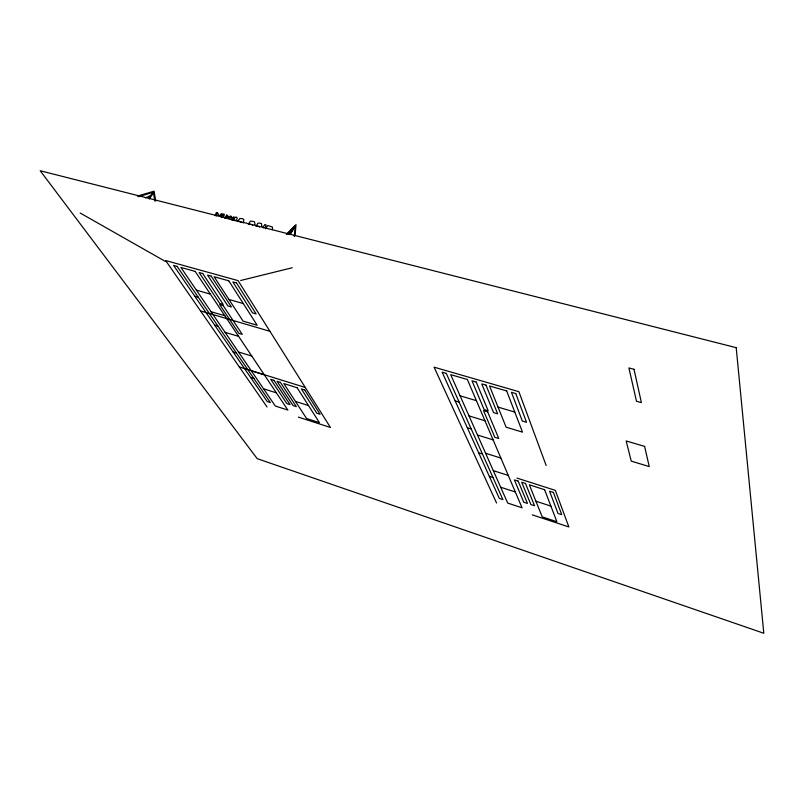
<?xml version="1.0" encoding="UTF-8"?>
<svg xmlns="http://www.w3.org/2000/svg" width="804" height="804" viewBox="0 0 804 804"><rect width="100%" height="100%" fill="white"/><g stroke="black" fill="none" stroke-linecap="round" stroke-linejoin="round"><path stroke-width="1.21" d="M295.038 235.743L296.003 224.668L286.335 234.416M294.284 236.497L295.319 226.095L290.143 234.547M221.934 217.593L221.13 216.99L223.612 213.914L224.396 214.417L223.462 217M254.968 224.487L254.577 221.864L251.943 221.18L250.356 221.17L248.305 224.306M272.556 229.612L272.335 226.939L267.682 225.592L265.621 228.778M261.742 226.487L261.521 223.653L259.34 223.07L258.004 223.11L255.953 226.256L257.24 226.236M243.24 223.04L243.893 219.663L242.617 218.678L239.783 218.487L237.723 221.602M215.11 215.613L216.356 212.588L217.532 212.879L219.402 216.135M216.196 216.115L217.532 212.879M265.219 227.632L266.114 224.989L264.858 224.487L262.828 227.612L263.712 227.803M236.024 221.19L237.22 218.346L236.708 217.17L235.24 217.281L233.2 220.366L234.818 220.537M290.154 233.914L294.857 226.225L286.988 234.225M224.597 218.175L226.587 215.181L227.512 215.412L229.361 218.668M225.582 218.316L227.512 215.412M219.703 215.974L221.15 213.804L222.065 214.035L223.301 216.206M220.608 216.206L222.065 214.035M148.569 198.608L152.8 192.347L138.579 196.709M149.363 198.93L153.524 192.759L154.78 200.95M232.004 220.165L234.286 217.13L233.331 216.889L231.07 219.844M228.045 218.819L230.115 216.075L231.07 216.316L232.909 219.572M229.14 218.869L231.07 216.316M288.586 234.276L292.736 229.693M145.403 197.895L150.619 195.563M137.404 196.106L154.107 191.181L155.705 201.04M240.647 280.495L292.254 267.742M248.768 224.306L249.371 224.316M239.039 221.602L241.491 222.417M250.406 224.396L251.702 224.597M196.367 290.123L210.346 294.123M228.959 299.46L243.31 303.57M194.779 296.204L198.226 297.199M211.06 311.721L224.818 315.741M200.528 310.917L269.953 331.308M460.069 395.809L476.4 400.653L522.077 507.816L507.706 503.073L450.692 374.654L467.375 379.498L476.4 400.653M498.028 407.095L514.801 412.08M214.608 325.047L217.964 326.052M455.164 400.915L459.164 402.111M225.1 332.323L238.587 336.363M468.993 415.909L484.943 420.743M238.507 351.991L251.752 356.041M233.22 352.112L236.497 353.117M467.315 427.738L471.204 428.934M477.486 435.034L493.103 439.858M239.341 366.956L305.289 387.478M251.31 370.805L264.345 374.855M250.717 377.558L253.923 378.563M485.576 453.255L500.862 458.059M478.681 452.823L482.45 454.009M263.571 388.794L276.375 392.854M295.44 401.417L308.505 405.568M493.294 470.631L508.259 475.415M516.972 478.089L555.343 490.37L568.86 526.952L532.258 514.841M489.334 476.34L493.003 477.526M298.354 417.095L330.444 427.467L238.064 280.626L165.634 260.526L267.039 406.965M500.661 487.224L515.324 491.988M535.926 501.224L550.901 506.098M258.717 226.386L259.571 227.11M80.149 213.01L165.463 261.471M226.587 215.181L228.436 218.437M496.57 503.023L434.09 367.167L518.892 391.689L546.147 465.466M252.295 224.849A2.241 1.588 -27.4 0 1 252.647 225.261M736.203 347.67L40.2 170.749L257.21 458.672L763.8 633.25L736.203 347.67M634.014 369.307L628.909 367.93L636.477 401.246L641.401 402.623L634.014 369.307M177.131 266.395L173.604 265.41L267.199 401.538L270.335 402.543L177.131 266.395M195.181 271.42L180.91 267.441L275.31 406.03L287.902 410.08L195.181 271.42M202.739 273.531L199.141 272.526L219.683 303.389L223.19 304.404L202.739 273.531M228.768 280.807L214.125 276.727L243.059 321.108L257.159 325.238L228.768 280.807M236.537 282.968L232.838 281.933L252.506 312.887L256.114 313.922L236.537 282.968M211.181 276.094L207.553 275.089L227.874 305.952L231.411 306.977L211.181 276.094M223.16 305.57L219.663 304.555L238.848 333.358L242.265 334.374L223.16 305.57M446.27 373.378L442.15 372.182L499.334 498.43L502.912 499.606L446.27 373.378M476.219 382.061L472.008 380.845L484.119 409.578L488.209 410.804L476.219 382.061M506.681 390.935L489.525 385.95L506.108 427.185L522.489 432.15L506.681 390.935M515.776 393.568L511.444 392.312L522.329 421.035L526.519 422.291L515.776 393.568M485.988 385.116L481.747 383.89L493.555 412.603L497.666 413.839L485.988 385.116M644.597 446.391L626.155 440.944L631.261 461.154L649.24 466.581L644.597 446.391M487.616 411.809L483.536 410.583L494.832 437.296L498.781 438.512L487.616 411.809M274.003 380.352L270.727 379.327L286.877 403.628L290.083 404.653L274.003 380.352M280.375 382.342L277.078 381.317L293.078 405.608L296.304 406.643L280.375 382.342M297.108 387.719L283.802 383.558L306.585 418.502L319.429 422.653L297.108 387.719M304.736 389.97L301.369 388.915L316.796 413.206L320.072 414.261L304.736 389.97M518.158 481.093L514.389 479.887L523.786 502.229L527.454 503.425L518.158 481.093M525.464 483.435L521.685 482.219L530.881 504.55L534.559 505.756L525.464 483.435M553.433 492.43L549.574 491.194L557.986 513.444L561.735 514.681L553.433 492.43M544.609 489.726L529.323 484.822L542.238 516.892L556.901 521.736L544.609 489.726"/></g></svg>
